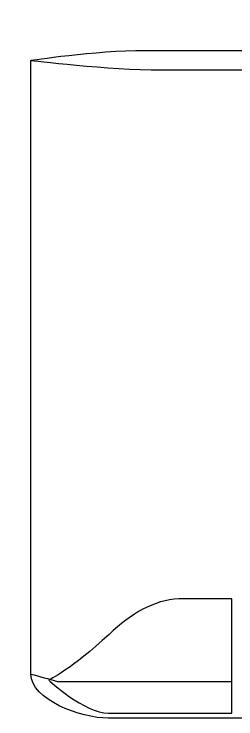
# Model space of a CAD drawing. Header units: millimetres. Extents: x 1291 to 5660, y 748 to 2981.
# Drawn here: x 4372.9 to 4463.9, y 2261.9 to 2551.5 of the extents above; entities that cross this region are included whole.
import ezdxf

# ---------------------------------------------------------------- set-up
doc = ezdxf.new("R2010")
doc.units = ezdxf.units.MM

msp = doc.modelspace()

# ---------------------------------------------------------------- linework, layer by layer
for points, knots in [([(4379.81, 2280.33), (4379.81, 2290.87), (4379.81, 2532.46), (4379.81, 2532.46), (4379.81, 2532.46), (4405.74, 2536.56), (4426.85, 2536.56), (4447.96, 2536.56), (5178.12, 2536.56), (5195.14, 2536.56), (5212.17, 2536.56), (5249.8, 2532.46), (5249.8, 2532.46), (5249.8, 2532.46), (5249.8, 2287.13), (5249.8, 2280.75), (5249.8, 2274.37), (5238.86, 2262.19), (5219.49, 2262.19), (5070.41, 2262.19), (4421.65, 2262.19), (4411.57, 2262.19), (4400.18, 2262.19), (4379.81, 2269.8), (4379.81, 2280.33), (4383.45, 2279.32), (4387.1, 2278.31), (4390.75, 2277.3), (4414.56, 2277.3), (4438.36, 2277.3), (4462.17, 2277.3)], [0, 0, 0, 0, 1, 1, 1, 2, 2, 2, 3, 3, 3, 4, 4, 4, 5, 5, 5, 6, 6, 6, 7, 7, 7, 8, 8, 8, 9, 9, 9, 10, 10, 10, 10]), ([(4379.81, 2532.46), (4379.81, 2532.46), (4411.96, 2528.55), (4433.23, 2528.55), (4454.51, 2528.55), (5175.74, 2528.55), (5200.2, 2528.55)], [0, 0, 0, 0, 1, 1, 1, 2, 2, 2, 2]), ([(4462.17, 2264.24), (4462.17, 2264.24), (4421.42, 2264.24), (4411.63, 2264.24), (4401.84, 2264.24), (4387.12, 2277.8), (4387.12, 2277.8), (4387.12, 2277.8), (4396.66, 2282.38), (4411.88, 2296.62), (4420.99, 2305.13), (4430.27, 2310.83), (4440.5, 2311.17), (4446.83, 2311.38), (4462.17, 2311.17), (4462.17, 2311.17), (4462.17, 2295.53), (4462.17, 2279.89), (4462.17, 2264.24)], [0, 0, 0, 0, 1, 1, 1, 2, 2, 2, 3, 3, 3, 4, 4, 4, 5, 5, 5, 6, 6, 6, 6])]:
    msp.add_open_spline(points, degree=3, knots=knots)

doc.saveas('drawing.dxf')
